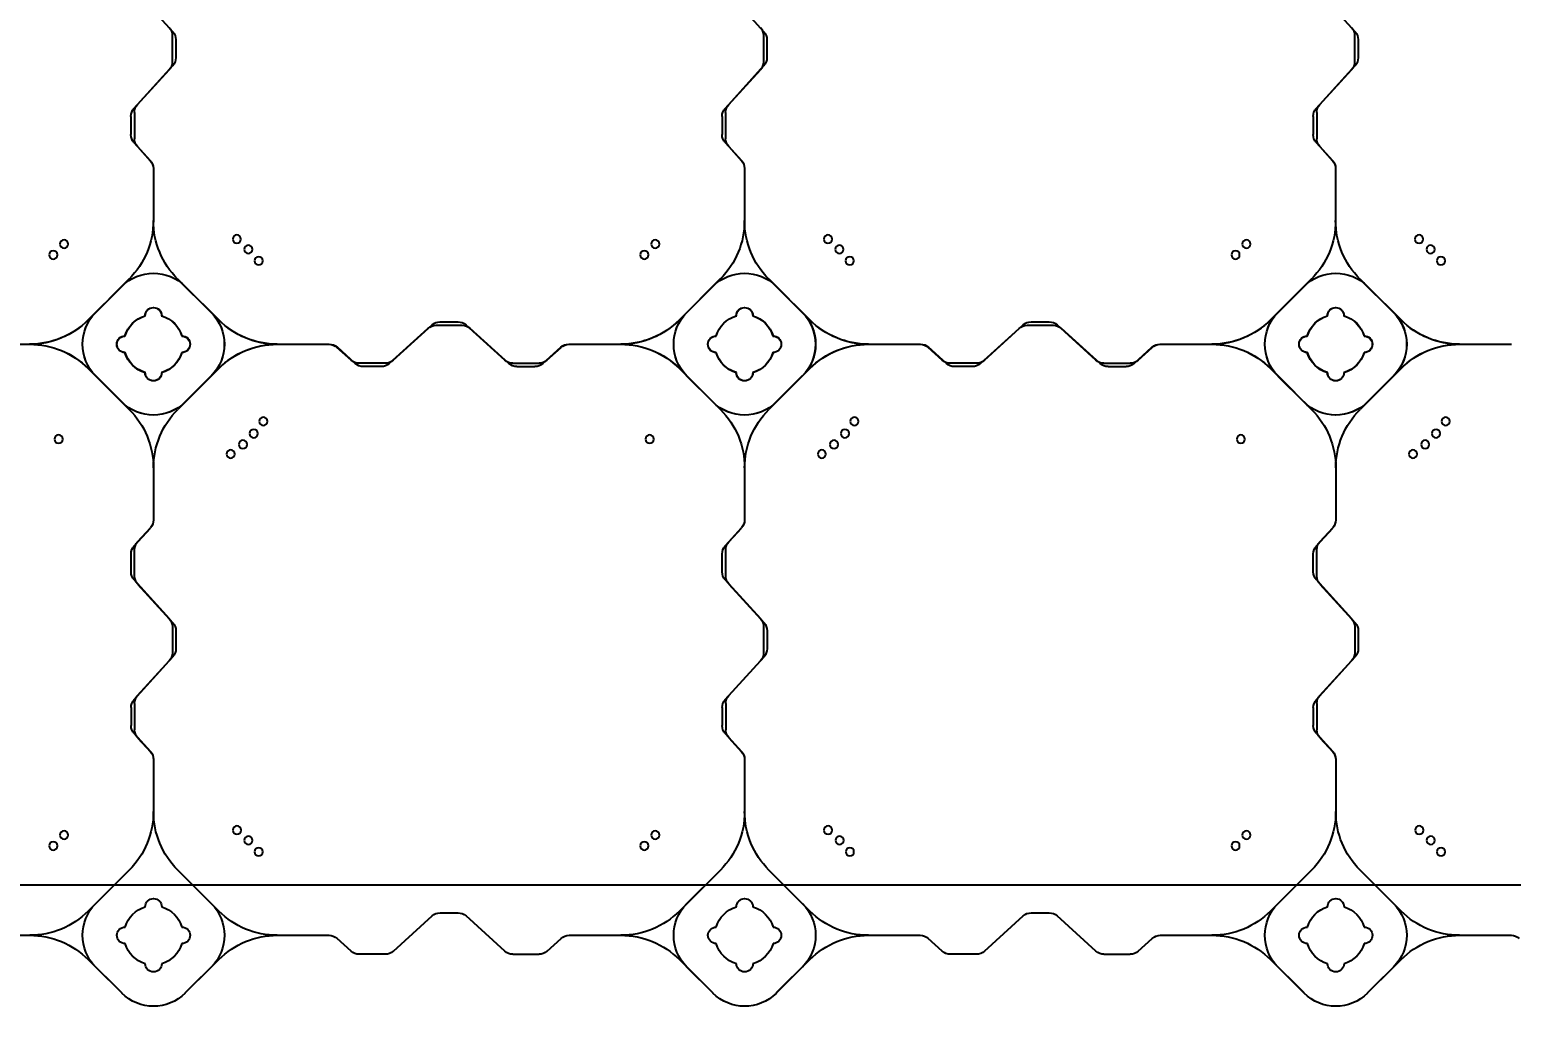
# Model space of a CAD drawing. Header units: millimetres. Extents: x -1612139 to -1260738, y 1141106 to 1536160.
# Drawn here: x -1316624 to -1315370, y 1253728 to 1254578 of the extents above; entities that cross this region are included whole.
import ezdxf

# ---------------------------------------------------------------- set-up
doc = ezdxf.new("R2010")
doc.units = ezdxf.units.MM
doc.header["$LTSCALE"] = 10
doc.layers.get('0').update_dxf_attribs({"linetype": 'CONTINUOUS'})
doc.layers.get('DEFPOINTS').update_dxf_attribs({"linetype": 'CONTINUOUS'})
doc.layers.add('W-FLOAT_BOWL浮筒', color=253, linetype='CONTINUOUS')
doc.styles.add('STANDARD_T3', font='simplex.shx', dxfattribs={"width": 0.7, "bigfont": 'gbcbig.shx'})
doc.dimstyles.new('W&&200', dxfattribs={"dimtxt": 700, "dimasz": 200, "dimexe": 500, "dimexo": 600, "dimgap": 200, "dimtad": 1, "dimdec": 0, "dimzin": 0, "dimdsep": 46, "dimtxsty": 'STANDARD_T3', "dimcen": 0.09, "dimclrd": 1, "dimclre": 1, "dimclrt": 7, "dimazin": 2, "dimtfac": 1, "dimtdec": 0, "dimtix": 1, "dimtmove": 2, "dimatfit": 3, "dimfxl": 100, "dimtolj": 1, "dimtzin": 0, "dimarcsym": 0})

# ---------------------------------------------------------------- blocks, each defined once
blk = doc.blocks.new('蓝色')
at = {"layer": 'W-FLOAT_BOWL浮筒', "color": 5}
for p, q in [((16479.5, 1549.2), (16451.2, 1520.9)), ((16457.5, 1527.3), (16479.4, 1549.2)), ((16533.2, 1549.2), (16555.2, 1527.3)), ((16533.2, 1549.2), (16561.5, 1520.9)), ((16979.5, 1549.2), (16951.2, 1520.9)), ((16957.5, 1527.3), (16979.4, 1549.2)), ((17033.2, 1549.2), (17055.2, 1527.3)), ((17033.2, 1549.2), (17061.5, 1520.9)), ((17479.5, 1549.2), (17451.2, 1520.9)), ((17457.5, 1527.3), (17479.4, 1549.2)), ((17533.2, 1549.2), (17555.2, 1527.3)), ((17533.2, 1549.2), (17561.5, 1520.9)), ((16673.5, 1513.8), (16661.6, 1503)), ((16702.5, 1516.4), (16680.2, 1516.4)), ((16709.2, 1513.8), (16742, 1484)), ((16803.5, 1513.8), (16770.7, 1484)), ((16810.2, 1516.4), (16832.5, 1516.4)), ((16839.2, 1513.8), (16851.1, 1503)), ((17173.5, 1513.8), (17161.6, 1503)), ((17202.5, 1516.4), (17180.2, 1516.4)), ((17209.2, 1513.8), (17242, 1484)), ((17303.5, 1513.8), (17270.7, 1484)), ((17310.2, 1516.4), (17332.5, 1516.4)), ((17339.2, 1513.8), (17351.1, 1503)), ((16357.8, 1500.4), (16401.6, 1500.4)), ((16610.9, 1500.4), (16654.9, 1500.4)), ((16857.8, 1500.4), (16901.6, 1500.4)), ((17110.9, 1500.4), (17154.9, 1500.4)), ((17357.8, 1500.4), (17401.6, 1500.4)), ((17610.9, 1500.4), (17654.9, 1500.4)), ((16485.8, 1445.1), (16451.1, 1479.9)), ((16526.8, 1445.1), (16561.6, 1479.9)), ((16748.7, 1481.4), (16764, 1481.4)), ((16985.8, 1445.1), (16951.1, 1479.9)), ((17026.8, 1445.1), (17061.6, 1479.9)), ((17248.7, 1481.4), (17264, 1481.4)), ((17485.8, 1445.1), (17451.1, 1479.9)), ((17526.8, 1445.1), (17561.6, 1479.9)), ((16457.5, 1473.5), (16485.8, 1445.2)), ((16555.2, 1473.5), (16526.8, 1445.2)), ((16957.5, 1473.5), (16985.8, 1445.2)), ((17055.2, 1473.5), (17026.8, 1445.2)), ((17457.5, 1473.5), (17485.8, 1445.2)), ((17555.2, 1473.5), (17526.8, 1445.2)), ((16506.3, 1351.6), (16506.3, 1395.8)), ((16506.3, 1351.8), (16506.3, 1395.8)), ((17006.3, 1351.6), (17006.3, 1395.8)), ((17006.3, 1351.8), (17006.3, 1395.8)), ((17506.3, 1351.6), (17506.3, 1395.8)), ((17506.3, 1351.8), (17506.3, 1395.8)), ((16489.9, 1329.7), (16503.7, 1344.9)), ((16492.9, 1333.2), (16503.7, 1345.1)), ((16989.9, 1329.7), (17003.7, 1344.9)), ((16992.9, 1333.2), (17003.7, 1345.1)), ((17489.9, 1329.7), (17503.7, 1344.9)), ((17492.9, 1333.2), (17503.7, 1345.1)), ((16487.3, 1307.7), (16487.3, 1323)), ((16490.3, 1304.2), (16490.3, 1326.5)), ((16987.3, 1307.7), (16987.3, 1323)), ((16990.3, 1304.2), (16990.3, 1326.5)), ((17487.3, 1307.7), (17487.3, 1323)), ((17490.3, 1304.2), (17490.3, 1326.5)), ((16489.9, 1301), (16519.7, 1268.2)), ((16492.9, 1297.5), (16522.7, 1264.7)), ((16989.9, 1301), (17019.7, 1268.2)), ((16992.9, 1297.5), (17022.7, 1264.7)), ((17489.9, 1301), (17519.7, 1268.2)), ((17492.9, 1297.5), (17522.7, 1264.7)), ((16522.3, 1239.2), (16522.3, 1261.5)), ((16525.3, 1242.7), (16525.3, 1258)), ((17022.3, 1239.2), (17022.3, 1261.5)), ((17025.3, 1242.7), (17025.3, 1258)), ((17522.3, 1239.2), (17522.3, 1261.5)), ((17525.3, 1242.7), (17525.3, 1258)), ((16492.9, 1203.2), (16522.7, 1236)), ((16992.9, 1203.2), (17022.7, 1236)), ((17492.9, 1203.2), (17522.7, 1236))]:
    blk.add_line(p, q, dxfattribs=at)
for centre in [(16595.3, 1429.8), (17095.3, 1429.8), (17595.3, 1429.8), (16421.6, 1424.8), (16430.8, 1415.6), (16586.6, 1420.1), (16921.6, 1424.8), (16930.8, 1415.6), (17086.6, 1420.1), (17421.6, 1424.8), (17430.8, 1415.6), (17586.6, 1420.1), (16576.9, 1411.4), (17076.9, 1411.4), (17576.9, 1411.4)]:
    blk.add_circle(centre, 3.5, dxfattribs=at)
for centre, radius, start, end in [((16506.3, 1522.3), 38, 45, 135), ((16506.4, 1522.3), 38, 45, 135), ((17006.3, 1522.3), 38, 45, 135), ((17006.4, 1522.3), 38, 45, 135), ((17506.3, 1522.3), 38, 45, 135), ((17506.4, 1522.3), 38, 45, 135), ((16506.3, 1524.4), 7, 0, 180), ((16506.3, 1524.4), 7, 0, 180), ((17006.3, 1524.4), 7, 0, 180), ((17006.3, 1524.4), 7, 0, 180), ((17506.3, 1524.4), 7, 0, 180), ((17506.3, 1524.4), 7, 0, 180), ((16401.7, 1570.4), 70, 270, 315), ((16484.4, 1500.4), 38, 135, 225), ((16506.3, 1500.4), 25, 106.2602, 163.7398), ((16506.3, 1500.4), 25, 106.2602, 163.7398), ((16506.3, 1500.4), 25, 16.2602, 73.7398), ((16506.3, 1500.4), 25, 16.2602, 73.7398), ((16528.3, 1500.4), 38, 315, 45), ((16611, 1570.4), 70, 225, 270), ((16901.7, 1570.4), 70, 270, 315), ((16984.4, 1500.4), 38, 135, 225), ((17006.3, 1500.4), 25, 106.2602, 163.7398), ((17006.3, 1500.4), 25, 106.2602, 163.7398), ((17006.3, 1500.4), 25, 16.2602, 73.7398), ((17006.3, 1500.4), 25, 16.2602, 73.7398), ((17028.3, 1500.4), 38, 315, 45), ((17111, 1570.4), 70, 225, 270), ((17401.7, 1570.4), 70, 270, 315), ((17484.4, 1500.4), 38, 135, 225), ((17506.3, 1500.4), 25, 106.2602, 163.7398), ((17506.3, 1500.4), 25, 106.2602, 163.7398), ((17506.3, 1500.4), 25, 16.2602, 73.7398), ((17506.3, 1500.4), 25, 16.2602, 73.7398), ((17528.3, 1500.4), 38, 315, 45), ((17611, 1570.4), 70, 225, 270), ((16482.3, 1500.4), 7, 90, 270), ((16482.3, 1500.4), 7, 90, 270), ((16530.3, 1500.4), 7, 270, 90), ((16530.3, 1500.4), 7, 270, 90), ((16680.2, 1506.4), 10, 90, 132.2737), ((16702.5, 1506.4), 10, 47.7263, 90), ((16810.2, 1506.4), 10, 90, 132.2737), ((16832.5, 1506.4), 10, 47.7263, 90), ((16982.3, 1500.4), 7, 90, 270), ((16982.3, 1500.4), 7, 90, 270), ((17030.3, 1500.4), 7, 270, 90), ((17030.3, 1500.4), 7, 270, 90), ((17180.2, 1506.4), 10, 90, 132.2737), ((17202.5, 1506.4), 10, 47.7263, 90), ((17310.2, 1506.4), 10, 90, 132.2737), ((17332.5, 1506.4), 10, 47.7263, 90), ((17482.3, 1500.4), 7, 90, 270), ((17482.3, 1500.4), 7, 90, 270), ((17530.3, 1500.4), 7, 270, 90), ((17530.3, 1500.4), 7, 270, 90), ((16401.6, 1430.4), 70, 45, 90), ((16506.3, 1500.4), 25, 196.2602, 253.7398), ((16506.3, 1500.4), 25, 196.2602, 253.7398), ((16506.3, 1500.4), 25, 286.2602, 343.7398), ((16506.3, 1500.4), 25, 286.2602, 343.7398), ((16611.1, 1430.4), 70, 90, 135), ((16654.9, 1510.4), 10, 270, 312.2737), ((16857.8, 1510.4), 10, 227.7263, 270), ((16901.6, 1430.4), 70, 45, 90), ((17006.3, 1500.4), 25, 196.2602, 253.7398), ((17006.3, 1500.4), 25, 196.2602, 253.7398), ((17006.3, 1500.4), 25, 286.2602, 343.7398), ((17006.3, 1500.4), 25, 286.2602, 343.7398), ((17111.1, 1430.4), 70, 90, 135), ((17154.9, 1510.4), 10, 270, 312.2737), ((17357.8, 1510.4), 10, 227.7263, 270), ((17401.6, 1430.4), 70, 45, 90), ((17506.3, 1500.4), 25, 196.2602, 253.7398), ((17506.3, 1500.4), 25, 196.2602, 253.7398), ((17506.3, 1500.4), 25, 286.2602, 343.7398), ((17506.3, 1500.4), 25, 286.2602, 343.7398), ((17611.1, 1430.4), 70, 90, 135), ((16748.7, 1491.4), 10, 227.7263, 270), ((16764, 1491.4), 10, 270, 312.2737), ((17248.7, 1491.4), 10, 227.7263, 270), ((17264, 1491.4), 10, 270, 312.2737), ((16506.3, 1476.4), 7, 180, 0), ((16506.3, 1476.4), 7, 180, 0), ((17006.3, 1476.4), 7, 180, 0), ((17006.3, 1476.4), 7, 180, 0), ((17506.3, 1476.4), 7, 180, 0), ((17506.3, 1476.4), 7, 180, 0), ((16436.3, 1395.7), 70, 0, 45), ((16436.3, 1395.7), 70, 0, 45), ((16576.3, 1395.7), 70, 135, 180), ((16576.3, 1395.7), 70, 135, 180), ((16936.3, 1395.7), 70, 0, 45), ((16936.3, 1395.7), 70, 0, 45), ((17076.3, 1395.7), 70, 135, 180), ((17076.3, 1395.7), 70, 135, 180), ((17436.3, 1395.7), 70, 0, 45), ((17436.3, 1395.7), 70, 0, 45), ((17576.3, 1395.7), 70, 135, 180), ((17576.3, 1395.7), 70, 135, 180), ((16496.3, 1351.8), 10, 317.7263, 0), ((16496.3, 1351.6), 10, 317.7263, 0), ((16996.3, 1351.8), 10, 317.7263, 0), ((16996.3, 1351.6), 10, 317.7263, 0), ((17496.3, 1351.8), 10, 317.7263, 0), ((17496.3, 1351.6), 10, 317.7263, 0), ((16497.3, 1323), 10, 137.7263, 180), ((16500.3, 1326.5), 10, 137.7263, 180), ((16997.3, 1323), 10, 137.7263, 180), ((17000.3, 1326.5), 10, 137.7263, 180), ((17497.3, 1323), 10, 137.7263, 180), ((17500.3, 1326.5), 10, 137.7263, 180), ((16497.3, 1307.7), 10, 180, 222.2737), ((16500.3, 1304.2), 10, 180, 222.2737), ((16997.3, 1307.7), 10, 180, 222.2737), ((17000.3, 1304.2), 10, 180, 222.2737), ((17497.3, 1307.7), 10, 180, 222.2737), ((17500.3, 1304.2), 10, 180, 222.2737), ((16512.3, 1261.5), 10, 0, 42.2737), ((17012.3, 1261.5), 10, 0, 42.2737), ((17512.3, 1261.5), 10, 0, 42.2737), ((16515.3, 1258), 10, 0, 42.2737), ((17015.3, 1258), 10, 0, 42.2737), ((17515.3, 1258), 10, 0, 42.2737), ((16515.3, 1242.7), 10, 317.7263, 0), ((17015.3, 1242.7), 10, 317.7263, 0), ((17515.3, 1242.7), 10, 317.7263, 0), ((16512.3, 1239.2), 10, 317.7263, 0), ((17012.3, 1239.2), 10, 317.7263, 0), ((17512.3, 1239.2), 10, 317.7263, 0)]:
    blk.add_arc(centre, radius, start, end, dxfattribs=at)
blk = doc.blocks.new('橙色')
at = {"layer": 'W-FLOAT_BOWL浮筒', "color": 30}
for p, q in [((16973.2, 2548.8), (16944.8, 2520.5)), ((16951.2, 2526.9), (16973.1, 2548.8)), ((17026.8, 2548.8), (17055.2, 2520.5)), ((17026.9, 2548.8), (17048.8, 2526.9)), ((17473.2, 2548.8), (17444.8, 2520.5)), ((17451.2, 2526.9), (17473.1, 2548.8)), ((17526.8, 2548.8), (17555.2, 2520.5)), ((17526.9, 2548.8), (17548.8, 2526.9)), ((17973.2, 2548.8), (17944.8, 2520.5)), ((17951.2, 2526.9), (17973.1, 2548.8)), ((18026.8, 2548.8), (18055.2, 2520.5)), ((18026.9, 2548.8), (18048.8, 2526.9)), ((17167.1, 2513.4), (17155.3, 2502.6)), ((17196.1, 2516), (17173.9, 2516)), ((17202.9, 2513.4), (17235.6, 2483.6)), ((17297.1, 2513.4), (17264.4, 2483.6)), ((17303.9, 2516), (17326.1, 2516)), ((17332.9, 2513.4), (17344.7, 2502.6)), ((17667.1, 2513.4), (17655.3, 2502.6)), ((17696.1, 2516), (17673.9, 2516)), ((17702.9, 2513.4), (17735.6, 2483.6)), ((17797.1, 2513.4), (17764.4, 2483.6)), ((17803.9, 2516), (17826.1, 2516)), ((17832.9, 2513.4), (17844.7, 2502.6)), ((16851.5, 2500), (16895.3, 2500)), ((17104.6, 2500), (17148.5, 2500)), ((17351.5, 2500), (17395.3, 2500)), ((17604.6, 2500), (17648.5, 2500)), ((17851.5, 2500), (17895.3, 2500)), ((18104.6, 2500), (18148.5, 2500)), ((16979.5, 2444.8), (16944.8, 2479.5)), ((16951.2, 2473.2), (16979.5, 2444.8)), ((17020.5, 2444.8), (17055.2, 2479.5)), ((17048.8, 2473.2), (17020.5, 2444.8)), ((17242.4, 2481), (17257.6, 2481)), ((17479.5, 2444.8), (17444.8, 2479.5)), ((17451.2, 2473.2), (17479.5, 2444.8)), ((17520.5, 2444.8), (17555.2, 2479.5)), ((17548.8, 2473.2), (17520.5, 2444.8)), ((17742.4, 2481), (17757.6, 2481)), ((17979.5, 2444.8), (17944.8, 2479.5)), ((17951.2, 2473.2), (17979.5, 2444.8)), ((18020.5, 2444.8), (18055.2, 2479.5)), ((18048.8, 2473.2), (18020.5, 2444.8)), ((17000, 2351.3), (17000, 2395.4)), ((17000, 2351.5), (17000, 2395.4)), ((17500, 2351.3), (17500, 2395.4)), ((17500, 2351.5), (17500, 2395.4)), ((18000, 2351.3), (18000, 2395.4)), ((18000, 2351.5), (18000, 2395.4)), ((16983.6, 2329.4), (16997.4, 2344.5)), ((16986.6, 2332.9), (16997.4, 2344.7)), ((17483.6, 2329.4), (17497.4, 2344.5)), ((17486.6, 2332.9), (17497.4, 2344.7)), ((17983.6, 2329.4), (17997.4, 2344.5)), ((17986.6, 2332.9), (17997.4, 2344.7)), ((16981, 2307.4), (16981, 2322.6)), ((16984, 2303.9), (16984, 2326.1)), ((17481, 2307.4), (17481, 2322.6)), ((17484, 2303.9), (17484, 2326.1)), ((17981, 2307.4), (17981, 2322.6)), ((17984, 2303.9), (17984, 2326.1)), ((16983.6, 2300.6), (17013.4, 2267.9)), ((16986.6, 2297.1), (17016.4, 2264.4)), ((17483.6, 2300.6), (17513.4, 2267.9)), ((17486.6, 2297.1), (17516.4, 2264.4)), ((17983.6, 2300.6), (18013.4, 2267.9)), ((17986.6, 2297.1), (18016.4, 2264.4)), ((17016, 2238.9), (17016, 2261.1)), ((17019, 2242.4), (17019, 2257.6)), ((17516, 2238.9), (17516, 2261.1)), ((17519, 2242.4), (17519, 2257.6)), ((18016, 2238.9), (18016, 2261.1)), ((18019, 2242.4), (18019, 2257.6)), ((16983.6, 2199.4), (17013.4, 2232.1)), ((16986.6, 2202.9), (17016.4, 2235.6)), ((17483.6, 2199.4), (17513.4, 2232.1)), ((17486.6, 2202.9), (17516.4, 2235.6)), ((17983.6, 2199.4), (18013.4, 2232.1)), ((17986.6, 2202.9), (18016.4, 2235.6)), ((16984, 2196.1), (16984, 2173.9)), ((17484, 2196.1), (17484, 2173.9)), ((17984, 2196.1), (17984, 2173.9)), ((16981, 2192.6), (16981, 2177.4)), ((17481, 2192.6), (17481, 2177.4)), ((17981, 2192.6), (17981, 2177.4)), ((16983.6, 2170.6), (16997.4, 2155.5)), ((17483.6, 2170.6), (17497.4, 2155.5)), ((17983.6, 2170.6), (17997.4, 2155.5)), ((16986.6, 2167.1), (16997.4, 2155.3)), ((17486.6, 2167.1), (17497.4, 2155.3)), ((17986.6, 2167.1), (17997.4, 2155.3)), ((17000, 2104.7), (17000, 2148.7)), ((17000, 2104.7), (17000, 2148.5)), ((17500, 2104.7), (17500, 2148.7)), ((17500, 2104.7), (17500, 2148.5)), ((18000, 2104.7), (18000, 2148.7)), ((18000, 2104.7), (18000, 2148.5)), ((16944.8, 2020.5), (16979.5, 2055.2)), ((16951.2, 2026.8), (16979.5, 2055.2)), ((17048.8, 2026.8), (17020.5, 2055.2)), ((17055.2, 2020.5), (17020.5, 2055.2)), ((17444.8, 2020.5), (17479.5, 2055.2)), ((17451.2, 2026.8), (17479.5, 2055.2)), ((17548.8, 2026.8), (17520.5, 2055.2)), ((17555.2, 2020.5), (17520.5, 2055.2)), ((17944.8, 2020.5), (17979.5, 2055.2)), ((17951.2, 2026.8), (17979.5, 2055.2)), ((18048.8, 2026.8), (18020.5, 2055.2)), ((18055.2, 2020.5), (18020.5, 2055.2)), ((17192.6, 2019), (17177.4, 2019)), ((17307.4, 2019), (17322.6, 2019)), ((17692.6, 2019), (17677.4, 2019)), ((17807.4, 2019), (17822.6, 2019)), ((17170.6, 2016.4), (17155.5, 2002.6)), ((17199.4, 2016.4), (17232.1, 1986.6)), ((17300.6, 2016.4), (17267.9, 1986.6)), ((17329.4, 2016.4), (17344.5, 2002.6)), ((17670.6, 2016.4), (17655.5, 2002.6)), ((17699.4, 2016.4), (17732.1, 1986.6)), ((17800.6, 2016.4), (17767.9, 1986.6)), ((17829.4, 2016.4), (17844.5, 2002.6)), ((16851.3, 2000), (16895.3, 2000)), ((17104.6, 2000), (17148.7, 2000)), ((17351.3, 2000), (17395.3, 2000)), ((17604.6, 2000), (17648.7, 2000)), ((17851.3, 2000), (17895.3, 2000)), ((18104.6, 2000), (18148.7, 2000)), ((17238.9, 1984), (17261.1, 1984)), ((17738.9, 1984), (17761.1, 1984)), ((16973.2, 1951.2), (16944.8, 1979.5)), ((16973.1, 1951.2), (16951.2, 1973.1)), ((17026.8, 1951.2), (17055.2, 1979.5)), ((17048.8, 1973.1), (17026.9, 1951.2)), ((17473.2, 1951.2), (17444.8, 1979.5)), ((17473.1, 1951.2), (17451.2, 1973.1)), ((17526.8, 1951.2), (17555.2, 1979.5)), ((17548.8, 1973.1), (17526.9, 1951.2)), ((17973.2, 1951.2), (17944.8, 1979.5)), ((17973.1, 1951.2), (17951.2, 1973.1)), ((18026.8, 1951.2), (18055.2, 1979.5)), ((18048.8, 1973.1), (18026.9, 1951.2))]:
    blk.add_line(p, q, dxfattribs=at)
for centre in [(17089, 2429.4), (17589, 2429.4), (18089, 2429.4), (16915.2, 2424.4), (17080.3, 2419.7), (17415.2, 2424.4), (17580.3, 2419.7), (17915.2, 2424.4), (18080.3, 2419.7), (16924.4, 2415.2), (17070.6, 2411), (17424.4, 2415.2), (17570.6, 2411), (17924.4, 2415.2), (18070.6, 2411), (17065.3, 2092.9), (17565.3, 2092.9), (18065.3, 2092.9), (16919.7, 2080.3), (17075.6, 2084.8), (17419.7, 2080.3), (17575.6, 2084.8), (17919.7, 2080.3), (18075.6, 2084.8), (17084.8, 2075.6), (17092.9, 2065.3), (17584.8, 2075.6), (17592.9, 2065.3), (18084.8, 2075.6), (18092.9, 2065.3)]:
    blk.add_circle(centre, 3.5, dxfattribs=at)
for centre, radius, start, end in [((17000, 2522), 38, 45, 135), ((17000, 2522), 38, 45, 135), ((17500, 2522), 38, 45, 135), ((17500, 2522), 38, 45, 135), ((18000, 2522), 38, 45, 135), ((18000, 2522), 38, 45, 135), ((16895.3, 2570), 70, 270, 315), ((16978, 2500), 38, 135, 225), ((17000, 2500), 25, 106.2602, 163.7398), ((17000, 2500), 25, 106.2602, 163.7398), ((17000, 2524), 7, 0, 180), ((17000, 2524), 7, 0, 180), ((17000, 2500), 25, 16.2602, 73.7398), ((17000, 2500), 25, 16.2602, 73.7398), ((17022, 2500), 38, 315, 45), ((17104.7, 2570), 70, 225, 270), ((17395.3, 2570), 70, 270, 315), ((17478, 2500), 38, 135, 225), ((17500, 2500), 25, 106.2602, 163.7398), ((17500, 2500), 25, 106.2602, 163.7398), ((17500, 2524), 7, 0, 180), ((17500, 2524), 7, 0, 180), ((17500, 2500), 25, 16.2602, 73.7398), ((17500, 2500), 25, 16.2602, 73.7398), ((17522, 2500), 38, 315, 45), ((17604.7, 2570), 70, 225, 270), ((17895.3, 2570), 70, 270, 315), ((17978, 2500), 38, 135, 225), ((18000, 2500), 25, 106.2602, 163.7398), ((18000, 2500), 25, 106.2602, 163.7398), ((18000, 2524), 7, 0, 180), ((18000, 2524), 7, 0, 180), ((18000, 2500), 25, 16.2602, 73.7398), ((18000, 2500), 25, 16.2602, 73.7398), ((18022, 2500), 38, 315, 45), ((18104.7, 2570), 70, 225, 270), ((16976, 2500), 7, 90, 270), ((16976, 2500), 7, 90, 270), ((17024, 2500), 7, 270, 90), ((17024, 2500), 7, 270, 90), ((17173.9, 2506), 10, 90, 132.2737), ((17196.1, 2506), 10, 47.7263, 90), ((17303.9, 2506), 10, 90, 132.2737), ((17326.1, 2506), 10, 47.7263, 90), ((17476, 2500), 7, 90, 270), ((17476, 2500), 7, 90, 270), ((17524, 2500), 7, 270, 90), ((17524, 2500), 7, 270, 90), ((17673.9, 2506), 10, 90, 132.2737), ((17696.1, 2506), 10, 47.7263, 90), ((17803.9, 2506), 10, 90, 132.2737), ((17826.1, 2506), 10, 47.7263, 90), ((17976, 2500), 7, 90, 270), ((17976, 2500), 7, 90, 270), ((18024, 2500), 7, 270, 90), ((18024, 2500), 7, 270, 90), ((16895.3, 2430), 70, 45, 90), ((17104.7, 2430), 70, 90, 135), ((17148.5, 2510), 10, 270, 312.2737), ((17351.5, 2510), 10, 227.7263, 270), ((17395.3, 2430), 70, 45, 90), ((17604.7, 2430), 70, 90, 135), ((17648.5, 2510), 10, 270, 312.2737), ((17851.5, 2510), 10, 227.7263, 270), ((17895.3, 2430), 70, 45, 90), ((18104.7, 2430), 70, 90, 135), ((18148.5, 2510), 10, 270, 312.2737), ((17000, 2500), 25, 196.2602, 253.7398), ((17000, 2500), 25, 196.2602, 253.7398), ((17000, 2500), 25, 286.2602, 343.7398), ((17000, 2500), 25, 286.2602, 343.7398), ((17242.4, 2491), 10, 227.7263, 270), ((17257.6, 2491), 10, 270, 312.2737), ((17500, 2500), 25, 196.2602, 253.7398), ((17500, 2500), 25, 196.2602, 253.7398), ((17500, 2500), 25, 286.2602, 343.7398), ((17500, 2500), 25, 286.2602, 343.7398), ((17742.4, 2491), 10, 227.7263, 270), ((17757.6, 2491), 10, 270, 312.2737), ((18000, 2500), 25, 196.2602, 253.7398), ((18000, 2500), 25, 196.2602, 253.7398), ((18000, 2500), 25, 286.2602, 343.7398), ((18000, 2500), 25, 286.2602, 343.7398), ((17000, 2476), 7, 180, 0), ((17000, 2476), 7, 180, 0), ((17500, 2476), 7, 180, 0), ((17500, 2476), 7, 180, 0), ((18000, 2476), 7, 180, 0), ((18000, 2476), 7, 180, 0), ((16930, 2395.3), 70, 0, 45), ((16930, 2395.3), 70, 0, 45), ((17070, 2395.3), 70, 135, 180), ((17070, 2395.3), 70, 135, 180), ((17430, 2395.3), 70, 0, 45), ((17430, 2395.3), 70, 0, 45), ((17570, 2395.3), 70, 135, 180), ((17570, 2395.3), 70, 135, 180), ((17930, 2395.3), 70, 0, 45), ((17930, 2395.3), 70, 0, 45), ((18070, 2395.3), 70, 135, 180), ((18070, 2395.3), 70, 135, 180), ((16990, 2351.5), 10, 317.7263, 0), ((16990, 2351.3), 10, 317.7263, 0), ((17490, 2351.5), 10, 317.7263, 0), ((17490, 2351.3), 10, 317.7263, 0), ((17990, 2351.5), 10, 317.7263, 0), ((17990, 2351.3), 10, 317.7263, 0), ((16994, 2326.1), 10, 137.7263, 180), ((17494, 2326.1), 10, 137.7263, 180), ((17994, 2326.1), 10, 137.7263, 180), ((16991, 2322.6), 10, 137.7263, 180), ((17491, 2322.6), 10, 137.7263, 180), ((17991, 2322.6), 10, 137.7263, 180), ((16991, 2307.4), 10, 180, 222.2737), ((17491, 2307.4), 10, 180, 222.2737), ((17991, 2307.4), 10, 180, 222.2737), ((16994, 2303.9), 10, 180, 222.2737), ((17494, 2303.9), 10, 180, 222.2737), ((17994, 2303.9), 10, 180, 222.2737), ((17006, 2261.1), 10, 0, 42.2737), ((17009, 2257.6), 10, 0, 42.2737), ((17506, 2261.1), 10, 0, 42.2737), ((17509, 2257.6), 10, 0, 42.2737), ((18006, 2261.1), 10, 0, 42.2737), ((18009, 2257.6), 10, 0, 42.2737), ((17006, 2238.9), 10, 317.7263, 0), ((17009, 2242.4), 10, 317.7263, 0), ((17506, 2238.9), 10, 317.7263, 0), ((17509, 2242.4), 10, 317.7263, 0), ((18006, 2238.9), 10, 317.7263, 0), ((18009, 2242.4), 10, 317.7263, 0), ((16991, 2192.6), 10, 137.7263, 180), ((16994, 2196.1), 10, 137.7263, 180), ((17491, 2192.6), 10, 137.7263, 180), ((17494, 2196.1), 10, 137.7263, 180), ((17991, 2192.6), 10, 137.7263, 180), ((17994, 2196.1), 10, 137.7263, 180), ((16991, 2177.4), 10, 180, 222.2737), ((16994, 2173.9), 10, 180, 222.2737), ((17491, 2177.4), 10, 180, 222.2737), ((17494, 2173.9), 10, 180, 222.2737), ((17991, 2177.4), 10, 180, 222.2737), ((17994, 2173.9), 10, 180, 222.2737), ((16990, 2148.7), 10, 0, 42.2737), ((16990, 2148.5), 10, 0, 42.2737), ((17490, 2148.7), 10, 0, 42.2737), ((17490, 2148.5), 10, 0, 42.2737), ((17990, 2148.7), 10, 0, 42.2737), ((17990, 2148.5), 10, 0, 42.2737), ((16930, 2104.7), 70, 315, 0), ((16930, 2104.7), 70, 315, 0), ((17070, 2104.7), 70, 180, 225), ((17070, 2104.7), 70, 180, 225), ((17430, 2104.7), 70, 315, 0), ((17430, 2104.7), 70, 315, 0), ((17570, 2104.7), 70, 180, 225), ((17570, 2104.7), 70, 180, 225), ((17930, 2104.7), 70, 315, 0), ((17930, 2104.7), 70, 315, 0), ((18070, 2104.7), 70, 180, 225), ((18070, 2104.7), 70, 180, 225), ((17000, 2024), 7, 0, 180), ((17000, 2024), 7, 0, 180), ((17500, 2024), 7, 0, 180), ((17500, 2024), 7, 0, 180), ((18000, 2024), 7, 0, 180), ((18000, 2024), 7, 0, 180), ((16895.3, 2070), 70, 270, 315), ((16978, 2000), 38, 135, 225), ((17000, 2000), 25, 106.2602, 163.7398), ((17000, 2000), 25, 106.2602, 163.7398), ((17000, 2000), 25, 16.2602, 73.7398), ((17000, 2000), 25, 16.2602, 73.7398), ((17022, 2000), 38, 315, 45), ((17104.7, 2070), 70, 225, 270), ((17177.4, 2009), 10, 90, 132.2737), ((17192.6, 2009), 10, 47.7263, 90), ((17307.4, 2009), 10, 90, 132.2737), ((17322.6, 2009), 10, 47.7263, 90), ((17395.3, 2070), 70, 270, 315), ((17478, 2000), 38, 135, 225), ((17500, 2000), 25, 106.2602, 163.7398), ((17500, 2000), 25, 106.2602, 163.7398), ((17500, 2000), 25, 16.2602, 73.7398), ((17500, 2000), 25, 16.2602, 73.7398), ((17522, 2000), 38, 315, 45), ((17604.7, 2070), 70, 225, 270), ((17677.4, 2009), 10, 90, 132.2737), ((17692.6, 2009), 10, 47.7263, 90), ((17807.4, 2009), 10, 90, 132.2737), ((17822.6, 2009), 10, 47.7263, 90), ((17895.3, 2070), 70, 270, 315), ((17978, 2000), 38, 135, 225), ((18000, 2000), 25, 106.2602, 163.7398), ((18000, 2000), 25, 106.2602, 163.7398), ((18000, 2000), 25, 16.2602, 73.7398), ((18000, 2000), 25, 16.2602, 73.7398), ((18022, 2000), 38, 315, 45), ((18104.7, 2070), 70, 225, 270), ((16976, 2000), 7, 90, 270), ((16976, 2000), 7, 90, 270), ((17024, 2000), 7, 270, 90), ((17024, 2000), 7, 270, 90), ((17476, 2000), 7, 90, 270), ((17476, 2000), 7, 90, 270), ((17524, 2000), 7, 270, 90), ((17524, 2000), 7, 270, 90), ((17976, 2000), 7, 90, 270), ((17976, 2000), 7, 90, 270), ((18024, 2000), 7, 270, 90), ((18024, 2000), 7, 270, 90), ((16895.3, 1930), 70, 45, 90), ((17000, 2000), 25, 196.2602, 253.7398), ((17000, 2000), 25, 196.2602, 253.7398), ((17000, 2000), 25, 286.2602, 343.7398), ((17000, 2000), 25, 286.2602, 343.7398), ((17104.7, 1930), 70, 90, 135), ((17148.7, 2010), 10, 270, 312.2737), ((17351.3, 2010), 10, 227.7263, 270), ((17395.3, 1930), 70, 45, 90), ((17500, 2000), 25, 196.2602, 253.7398), ((17500, 2000), 25, 196.2602, 253.7398), ((17500, 2000), 25, 286.2602, 343.7398), ((17500, 2000), 25, 286.2602, 343.7398), ((17604.7, 1930), 70, 90, 135), ((17648.7, 2010), 10, 270, 312.2737), ((17851.3, 2010), 10, 227.7263, 270), ((17895.3, 1930), 70, 45, 90), ((18000, 2000), 25, 196.2602, 253.7398), ((18000, 2000), 25, 196.2602, 253.7398), ((18000, 2000), 25, 286.2602, 343.7398), ((18000, 2000), 25, 286.2602, 343.7398), ((18104.7, 1930), 70, 90, 135), ((17238.9, 1994), 10, 227.7263, 270), ((17261.1, 1994), 10, 270, 312.2737), ((17738.9, 1994), 10, 227.7263, 270), ((17761.1, 1994), 10, 270, 312.2737), ((17000, 1976), 7, 180, 0), ((17000, 1976), 7, 180, 0), ((17500, 1976), 7, 180, 0), ((17500, 1976), 7, 180, 0), ((18000, 1976), 7, 180, 0), ((18000, 1976), 7, 180, 0), ((17000, 1978), 38, 225, 315), ((17000, 1978), 38, 225, 315), ((17500, 1978), 38, 225, 315), ((17500, 1978), 38, 225, 315), ((18000, 1978), 38, 225, 315), ((18000, 1978), 38, 225, 315)]:
    blk.add_arc(centre, radius, start, end, dxfattribs=at)
blk = doc.blocks.new('*D183')
at = {"color": 1, "lineweight": -2, "transparency": 16777216}
for p, q in [((-1333518.8, 1271320.9), (-1333518.8, 1271920.9)), ((-1311518.8, 1271320.9), (-1311518.8, 1271920.9)), ((-1333318.8, 1271420.9), (-1311718.8, 1271420.9))]:
    blk.add_line(p, q, dxfattribs=at)
at = {"color": 1, "transparency": 16777216}
for points in [[(-1333318.8, 1271454.3), (-1333318.8, 1271387.6), (-1333518.8, 1271420.9)], [(-1311718.8, 1271454.3), (-1311718.8, 1271387.6), (-1311518.8, 1271420.9)]]:
    blk.add_solid(points, dxfattribs=at)
at = {"layer": 'DEFPOINTS', "color": 0, "transparency": 16777216}
for p in [(-1311518.8, 1271420.9), (-1333518.8, 1256311.5), (-1311518.8, 1253811.5)]:
    blk.add_point(p, dxfattribs=at)
at = {"color": 7, "transparency": 16777216, "insert": (-1321828.2, 1271970.9), "char_height": 700, "attachment_point": 5, "style": 'STANDARD_T3'}
blk.add_mtext('\\A1;22000', dxfattribs=at)

msp = doc.modelspace()

# ---------------------------------------------------------------- linework, layer by layer
msp.add_lwpolyline([(-1339097.9, 1253854.2), (-1274270.1, 1253854.2), (-1274270.1, 1245071.3), (-1339097.9, 1245071.3)], close=True)

# ---------------------------------------------------------------- block references
at = {"xscale": -1, "rotation": 180}
for name, p in [('橙色', (-1333518.8, 1256311.5)), ('蓝色', (-1333025.2, 1255811.8))]:
    msp.add_blockref(name, p, dxfattribs=at)

# ---------------------------------------------------------------- dimensions: what is measured, and where the dimension line sits
dim = msp.add_linear_dim(base=(-1311518.8, 1271420.9), p1=(-1333518.8, 1256311.5), p2=(-1311518.8, 1253811.5), dimstyle='W&&200', override={"dimfxlon": 1})
dim.commit()
dim.dimension.update_dxf_attribs({"geometry": '*D183', "text_midpoint": (-1321828.2, 1271970.9), "dimtype": 160})

doc.saveas('drawing.dxf')
